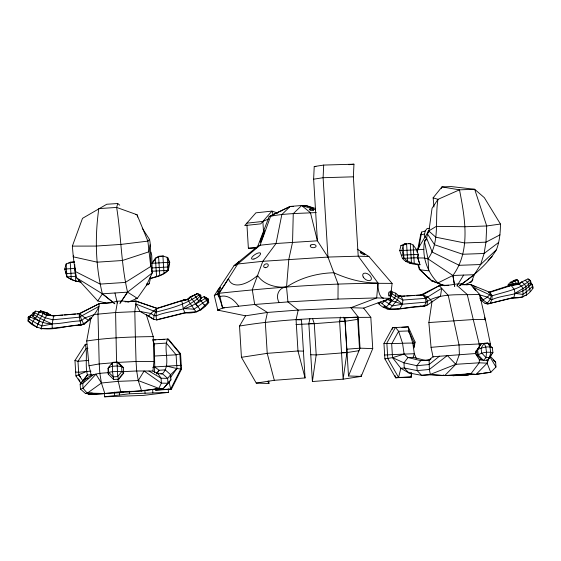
<?xml version="1.0" encoding="UTF-8"?>
<svg xmlns="http://www.w3.org/2000/svg" width="561" height="561" viewBox="0 0 561 561"><rect width="100%" height="100%" fill="white"/><g stroke="black" fill="none" stroke-linecap="round" stroke-linejoin="round"><path stroke-width="0.84" d="M154.415 372.56L154.745 366.943L154.31 343.886L152.964 340.681M219.449 310.205L217.794 310.149L222.584 307.926L254.68 304.476L287.933 301.916L337.988 299.048L338.101 284.111L327.961 257.064L317.4 240.809L310.457 212.696L301.657 205.529L290.226 206.413L269.154 216.518L257.737 246.321L233.986 265.746L214.302 295.556L217.794 310.149L245.522 315.808L267.443 312.442L298.193 310.072L350.941 307.694L363.64 308.101L390.421 298.361L392.104 283.41L368.956 256.524L357.287 249.189M481.773 373.324L476.065 374.425L470.995 373.696L460.413 374.986L470.995 373.696L479.192 362.806L479.389 359.832L475.525 353.535L477.579 349.377L481.226 343.627L487.944 343.094L492.299 347.764L492.916 352.574L487.719 360.246L483.365 360.407L481.583 359.776L475.525 353.535L433.015 356.747L429.102 359.846L429.361 369.461L430.406 374.811L444.761 375.568L476.065 374.425L490.749 372.322L495.952 367.034L495.651 362.125L489.991 355.877M88.386 392.812L88.358 394.46L89.059 394.628L104.087 393.633L88.358 394.46L83.035 388.303L82.74 383.394C87.446 373.647 98.974 373.282 108.378 372.679M75.286 268.095L75.23 271.454L76.717 277.94L97.789 300.955L106.057 303.164L112.943 302.302L116.842 301.257L121.583 301.005L129.416 301.622L136.155 301.173L157.332 308.466L136.155 301.173L125.061 301.846M142.27 228.208L149.556 239.498C151.835 250.585 149.352 262.036 152.234 272.948L146.505 285.247L137.347 298.34L127.894 302.253M417.356 251.349L420.638 234.807L421.655 232.065L425.203 230.985L427.187 228.425L429.67 228.341M91.422 318.325L84.346 324.125L81.499 324.966C64.15 324.826 42.11 336.179 28.05 321.046L28.218 317.217L31.395 314.903L33.709 315.57M459.74 285.619C473.526 275.591 487.453 264.462 496.408 249.757C499.606 241.56 500.37 232.766 500.461 224.049L484.332 197.661L474.662 189.281L451.254 186.575L441.942 186.911L433.134 197.837L433.969 207.037M257.737 246.321L260.115 245.22L276.047 243.509L317.4 240.809L313.634 179.19L314.223 166.547L323.69 165.074L353.956 164.191L353.367 176.827L358.22 256.181L377.967 282.954A18.976 7.216 -83.7 0 0 383.556 298.136M323.69 165.074L323.101 177.711L327.961 257.064L358.22 256.181L368.956 256.524M488.554 292.323L508.904 285.654L516.898 284.427L518.006 283.593L515.755 283.578L514.528 284.504L489.921 292.323L489.788 294.588L487.474 297.12L482.986 299.918L480.805 300.184L479.781 297.982M118.848 378.409L118.799 379.138L113.673 379.481L108.287 374.201L108.028 368.584L108.448 367.511L112.635 362.392L117.039 362.104L118.027 362.287L123.413 367.567L123.672 373.184L118.799 379.138L117.705 376.578L117.039 362.104L121.667 366.635L123.413 367.567M472.909 279.49L471.556 281.741L464.838 284.736C456.24 281.37 446.353 288.929 437.931 282.968C427.244 272.078 421.795 256.636 424.495 241.496L426.605 238.109L428.387 230.655L428.969 230.802L436.276 226.385L465.321 226.742L486.71 225.964L500.461 224.049M245.522 315.808L239.526 326.053L241.44 357.308L256.258 383.086L274.308 380.309L305.058 377.939L297.975 350.976L296.068 319.721L298.193 310.072L287.933 301.916L286.545 287.071L288.824 259.308L292.554 242.24L293.256 213.685L301.657 205.529L306.376 205.684L315.38 208.447M155.832 339.882L152.627 339.882L168.349 339.054L180.565 353.718L181.505 369.131L171.421 389.18L156.393 390.175L155.692 390.014L155.853 388.352M414.088 347.89L415.077 342.063L408.261 326.867L392.581 327.687L383.948 343.444L384.888 358.858L395.652 377.812L411.325 376.999L411.676 373.619M91.759 374.72L87.425 375.007L80.16 384.159L80.461 389.075L85.616 393.619L87.39 393.093C112.866 394.811 138.139 390.61 163.391 388.478L167.949 383.289L167.655 378.38L162.494 373.787L157.971 373.675L152.915 371.045L153.966 361.473L153.223 336.6L146.309 314.651M508.091 286.04L508.28 284.448L510.363 282.316L515.91 279.581L517.053 279.736L518.105 280.766L518.757 283.109L518.105 280.766L516.646 279.974M487.228 362.336L487.439 360.674M413.695 347.336L414.263 343.094L415.077 342.063M428.969 230.802L432.054 208.292L437.98 199.351L459.501 189.835L474.662 189.281L486.71 225.964L485.973 242.17L484.094 253.481L480.637 264.526L474.29 274.701L471.556 281.741L469.873 282.078M363.64 308.101L370.821 317.33L372.735 348.591L361.193 376.396L343.143 379.173L312.393 381.536L316.194 354.924L314.286 323.669L312.624 318.753M343.648 317.203L345.029 321.299L346.943 352.553L343.143 379.173L339.594 321.123L340.478 317.105M417.061 252.113L417.405 249.771L428.856 230.578L428.057 232.864M149.997 278.508L159.752 275.528L163.987 273.403L167.998 270.199L169.198 262.162L167.213 257.352L167.746 257.478L169.731 262.282L168.356 270.283C163.679 275.395 156.715 276.755 150.355 278.593L149.997 278.508L150.537 276.293M433.716 356.978L433.015 356.747L431.051 347.336L428.877 322.54L432.089 301.019M419.376 262.843L417.7 257.716L418.24 254.392L416.676 249.806L413.134 245.01L410.273 243.558L404.362 243.965L400.891 245.641L399.762 250.613L402.419 258.397C406.606 263.46 413.878 264.448 420 264.743L417.7 257.716L418.218 254.315M150.018 244.862L148.798 251.854L122.403 260.507L97.242 262.169L73.288 256.84L73.554 255.29M117.382 302.309L115.601 312.519L116.562 362.469L113.96 362.687M418.878 247.303L421.655 232.065M91.212 375.127L89.003 365.765L86.717 340.997L91.057 317.47M108.287 374.201L108.448 367.511L112.242 366.305L117.123 365.982L121.667 366.635L121.891 371.466L117.705 376.578L113.301 376.873L108.673 372.336L112.488 371.655L121.891 371.466L123.672 373.184L122.929 373.626M425.413 237.71L424.256 235.557L425.203 230.985M392.223 329.363L392.581 327.687L395.989 327.561M189.457 298.305L187.837 299.336L183.089 300.458L188.18 299.23L190.803 296.727L197.121 293.775L194.288 295.051M188.18 299.23L190.803 296.727M312.393 381.536L308.845 323.494L309.903 318.669M148.041 284.799L149.233 283.621L150.579 277.891M207.808 300.086L208.138 298.789L204.702 296.902L205.445 298.122M146.926 283.593L146.505 285.247L149.233 283.621M73.288 256.84L72.355 246.111L82.502 218.348L106.772 204.246L117.733 203.524L116.646 207.43C121.141 235.55 121.106 264.357 127.557 292.148L137.347 298.34L135.629 298.452M411.213 372.869L411.325 376.999L398.555 377.462L387.791 358.507L386.852 343.094L395.484 327.336L398.591 331.306L402.539 343.248L404.123 354.089L407.98 357.525L413.134 357.343L414.341 353.718L412.756 342.876L408.808 330.934L408.261 326.867L401.949 327.344M441.36 188.524L441.942 186.911L459.501 189.835C464.852 217.668 471.072 250.739 452.902 275.479L437.931 282.968L431.942 280.956L428.288 277.744L419.284 269.154L417.714 264.154M383.948 343.444C393.955 343.984 404.158 342.897 414.263 343.094L408.808 330.934L398.591 331.306L391.683 343.914L392.525 357.645L400.856 368.297L408.927 372.953L421.613 375.33L429.999 374.538L444.761 375.568L455.812 364.313L459.368 354.447L459.052 344.952L448.26 295.444L439.263 285.668L420.645 295.121L416.297 295.381M489.192 357.42L487.116 363.17L476.065 374.425M293.375 206.511L290.226 206.413L270.802 215.754L260.115 245.22L237.731 264.007L233.986 265.746M153.412 346.27L154.31 343.886L166.329 343.094L176.105 354.825L176.939 368.556L170.067 378.044M37.377 327.519L36.661 327.351L40.28 318.487L43.456 313.29L47.39 315.415L53.688 315.738L79.802 313.662L77.243 313.887M509.164 286.18C510.279 282.716 514.213 281.496 517.053 279.736L518.574 282.036L516.737 283.824L514.837 280.949L513.413 280.759M378.002 302.933C388.962 315.934 408.156 305.177 422.195 306.46L424.375 306.194L426.037 302.148L425.519 298.368L422.826 294.855L399.628 296.334M361.095 374.727L361.193 376.396L348.5 375.982L360.036 348.178L358.128 316.923L350.941 307.694L376.69 297.919L390.421 298.361A17.987 1.613 -83.5 0 0 390.701 295.037M28.05 321.046L31.395 314.903M31.844 323.914L35.175 317.484M208.769 302.561L207.177 300.619L208.138 298.789L208.769 302.561C202.528 310.254 195.53 313.774 185.298 312.863L184.772 312.743L183.251 308.543C188.692 303.725 196.476 301.145 200.754 295.198L198.734 295.184C186.07 304.202 171.224 308.368 156.182 312.035L135.797 303.943L140.047 311.446L148.567 316.243L150.79 313.487L156.807 308.347L181.778 300.521L187.493 299.441L190.319 296.832L197.788 293.627L200.754 295.198L201.245 298.438C190.445 311.628 170.565 309.546 156.077 315.85L154.128 315.541L150.79 313.487L140.047 311.446L115.601 312.519L94.746 314.44L84.844 317.919L81.787 320.394L79.886 320.955C65.651 321.229 48.113 328.522 35.602 318.55L39.158 312.021L43.456 313.29L46.577 315.513L55.918 315.717M41.717 328.921L40.995 328.753L42.839 322.386L46.577 315.513L49.817 315.135L54.214 315.864L45.981 314.714L47.39 315.415M155.264 388.352L155.692 390.014L170.719 389.018L180.81 368.963L179.871 353.556L167.655 338.886C162.739 350.001 171.575 364.187 162.494 373.787L160.846 373.899M39.964 312.204L40.841 310.864L47.545 312.954L50.329 314.833L49.817 315.135L46.956 313.304L40.448 311.096L38.744 312.274L40.841 310.864M390.084 297.035L392.09 293.775L392.027 291.776L390.533 291.257M384.958 305.605L383.219 307.533L386.206 307.169L389.11 303.957L391.29 299.497M152.725 367.371L154.745 366.943L159.142 370.267L165.2 369.867L170.621 374.685L170.937 379.846L163.391 388.478L158.868 388.366L138.251 380.575L117.978 381.361L101.422 383.009L87.39 393.093L104.823 393.506L120.692 391.683L141.653 391.073L158.868 388.366L161.386 383.128L161.084 378.212L157.971 373.675M89.907 318.038L88.701 320.359L88.175 320.233L79.276 313.543L99.325 303.606L111.366 302.744M200.291 298.347L203.98 296.734L207.416 298.62L206.455 300.451L194.05 309.188L183.251 308.543L181.778 300.521L187.837 299.336M33.45 315.163L32.819 316.327L35.602 318.55M37.987 324.174L39.677 321.074L30.042 316.895L28.218 317.217L28.927 318.943L37.987 324.174L42.152 325.983L52.18 323.963L53.688 315.738L48.197 315.324M39.424 312.933L40.448 311.096M42.671 313.262L43.842 311.748M46.128 314.784L47.545 312.954M141.653 391.073L138.251 380.575L144.086 371.01L161.386 383.128L167.949 383.289L170.937 379.846M456.963 285.97L463.603 275.086M491.885 353.858L492.916 352.574C487.621 351.796 481.822 352.154 477.397 355.422L476.717 350.948L481.226 343.627L487.944 343.094L489.963 346.88L490.644 352.21L489.781 357.518L486.036 357.652L483.365 360.407L478.295 354.973L477.579 349.377C482.229 347.911 487.551 345.576 492.299 347.764M156.722 374.166L159.142 370.267L156.414 373.324M419.284 269.154L420.028 269.806L428.744 270.837L428.001 258.88C440.392 241.721 434.586 218.881 437.98 199.351L433.134 197.837M387.027 299.125L390.519 300.92L391.276 299.714M491.366 354.496L487.719 360.246L486.401 359.952M97.789 300.955L102.39 293.817C95.447 265.914 94.823 237.008 98.806 208.608L116.646 207.43L137.045 214.744L147.873 241.118L150.748 266.468L125.327 282.428L100.16 284.09L75.23 271.454L73.26 256.643M120.229 303.01L127.557 292.148L152.234 272.948L151.736 255.409L150.993 252.17M35.659 311.103L32.819 316.327L32.903 313.045L35.659 311.103L39.158 312.021M119.893 303.424L127.557 292.148L102.39 293.817L76.717 277.94M153.188 262.106L154.577 260.178M459.256 285.893L474.29 274.701L452.902 275.479L428.001 258.88L424.495 241.496L426.626 238.811M108.028 368.584L109.654 366.599M111.281 364.608L112.361 363.29M119.83 377.216L122.291 374.229M478.996 294.672L487.474 297.12L490.328 299.286L491.99 299.658C504.374 293.831 522.466 296.306 530.965 283.831L530.517 280.584L527.978 278.915L516.898 284.427M514.528 284.504L508.904 285.654L509.781 284.644L519.276 284.357L521.688 286.376L522.999 288.536L522.908 297.113L511.562 297.954C520.327 298.697 528.301 295.998 532.95 288.2L532.382 284.413L530.615 283.214M379.089 303.936L380.526 302.344M380.449 302.07L382.076 303.571L384.474 300.913L392.434 305.92L402.496 304.181L426.037 302.148C441.514 292.043 461.787 295.626 479.564 294.301L485.356 319.412L490.356 343.809L490.44 346.396M478.835 348.016L475.462 351.544L475.525 353.535M424.495 241.496L426.283 239.68M389.11 303.957L394.572 298.2L395.771 295.619L395.694 293.2L392.027 291.776M147.017 315.114L154.1 319.447L153.574 319.321L154.128 315.541L156.807 308.347L156.077 315.85L156.498 319.784L184.772 312.743L196.147 311.741L200.277 309.784L208.047 302.393L207.416 298.62L205.102 298.564L195.817 303.999L200.277 309.784L200.992 309.953M290.226 206.413L281.825 214.568L276.047 243.509L262.821 261.307L252.289 289.707L254.68 304.476L267.443 312.442L265.318 322.084L267.225 353.339L274.308 380.309M181.505 369.131L176.939 368.556L170.621 374.685L167.655 378.38L161.084 378.212L148.96 371.031M149.556 239.498L147.873 241.118L121.015 244.407L95.847 246.076L72.355 246.111M488.056 260.5L492.179 256.538M496.408 249.757L480.637 264.526L459.249 265.304L432.229 252.092L426.605 238.109M310.871 245.038L310.478 245.395A2.924 1.634 0.5 0 0 312.982 247.696A2.924 1.634 0.5 0 0 315.969 245.62A2.924 1.634 0.5 0 0 311.425 244.743L310.878 245.031M93.322 374.706L82.74 383.394L80.16 384.159L87.425 375.007C84.823 364.98 87.761 354.328 85.293 344.335L86.962 344.223M439.445 356.186L429.06 364.552L416.879 365.702L403.962 362.841L392.525 357.645L384.888 358.858M498.715 242.394L484.094 253.481L462.706 254.259L434.537 244.729L427.763 234.428M515.755 283.578L513.378 283.649L508.904 285.654M390.589 293.059L402.882 300.037L425.519 298.368L441.675 288.291L440.497 296.082L426.788 305.457L424.375 306.194L397.756 308.859M429.502 360.092L430.911 359.054M529.03 286.005L531.597 284.224L532.382 284.413L532.95 288.2M530.299 282.737L530.965 283.831L530.517 280.584L529.815 280.451C519.262 289.686 505.019 291.636 492.046 295.857L472.979 287.148L475.714 290.57M156.589 257.899L158.483 256.84M499.97 234.856L485.973 242.17L464.585 242.948L435.785 237.191L428.387 230.655M80.553 313.276L99.325 303.606L106.057 303.164M190.74 297.042L193.531 295.654M189.288 298.361L187.493 299.441L194.05 309.188L196.147 311.741L196.862 311.909M269.154 216.518C284.462 213.264 300.605 213.482 316.278 212.528M214.302 295.556L219.232 293.263C276.608 287.099 334.384 282.639 392.104 283.41M383.899 300.766L385.631 300.584L390.421 298.361L388.675 298.494M85.994 344.496L85.293 344.335L74.964 360.485L75.91 375.898L86.66 371.438L90.959 371.158M74.571 261.917L70.23 262.204L66.128 264.035L64.746 269.063L66.913 276.875C71.086 279.974 76.107 281.496 81.219 282.029M68.715 263.242L70.083 262.632M246.84 223.159L262.885 221.434L268.375 219.049M429.999 374.538L455.812 364.313L479.192 362.806L487.116 363.17L490.749 372.322L483.624 373.093M158.167 308.206L182.297 300.64L181.778 300.521L187.662 299.392L190.319 296.832L197.865 306.846M422.195 306.46L423.807 305.969M392.525 357.645L404.123 354.089L414.341 353.718L416.276 358.416M80.461 389.075L83.035 388.303L95.917 374.194L101.422 383.009L104.823 393.506M92.214 393.023L85.616 393.619M40.995 328.753L52.208 328.262L80.98 324.847C88.926 321.558 95.693 314.405 98.967 306.376L79.318 317.189L52.671 319.791L45.069 317.736L34.509 312.793L32.903 313.045L33.562 314.539L40.28 318.487L52.18 323.963L52.208 328.262L52.727 328.381M480.805 300.184L485.09 303.431L487.579 303.992L492.544 302.744M494.199 302.323L510.741 298.164M149.093 316.369L148.567 316.243L153.574 319.321L157.024 319.903L185.298 312.863M183.138 300.444L187.339 299.434M420.638 234.807L424.214 234.119M89.003 365.765L99.213 363.935L112.228 362.834M313.634 179.19L323.101 177.711L353.367 176.827M239.526 326.053C282.828 318.844 327.014 317.456 370.821 317.33M295.928 324.489L314.286 323.669L345.029 321.299L358.788 319.181M241.44 357.308L267.225 353.339L297.975 350.976L303.417 351.151M310.752 354.748L316.194 354.924L346.943 352.553L358.977 350.702M86.717 340.997C108.701 337.617 131.008 336.859 153.223 336.6M155.523 388.836L158.868 388.366M488.596 292.477L490.335 292.26M408.794 243.74L410.273 243.558L411.444 262.723L420 264.743M400.891 245.641L403.114 245.374L406.585 243.691L407.644 261.012L411.444 262.723L409.221 262.99M399.762 250.613L416.676 249.806M401.62 255.122L418.24 254.392M402.419 258.397L417.7 257.716M405.421 261.286L407.644 261.012L403.899 258.221L401.985 250.346L403.114 245.374L403.899 258.221M412.033 263.656L414.256 263.39L413.134 245.01M528.974 280.556L529.815 280.451L530.804 282.092L525.938 286.65L515.033 293.326L513.743 297.688L487.579 303.992M420.645 295.121L422.826 294.855L439.263 285.668L448.695 285.254M386.922 309.083L399.937 308.592L402.496 304.181L402.882 300.037L401.08 296.152L398.373 295.521L395.694 293.2M424.607 305.717L426.788 305.457L427.643 301.657L426.325 298.122L422.826 294.855L427.615 296.944L430.224 299.294L431.654 301.79M524.914 295.486L526.407 295.303L525.938 286.65L524.437 284.175L521.66 281.846L519.276 284.357L511.085 285.388L514.149 289.224L515.033 293.326L522.67 294.42L526.127 292.204L532.768 286.152L530.517 283.319M485.09 303.431L487.271 303.164L489.76 303.725L491.99 299.658L492.046 295.857L489.921 292.323L470.567 284.525L461.408 284.778M384.657 355.001L404.123 354.089M104.36 393.324L104.57 396.809L129.465 393.787L168.447 392.363L168.23 388.878M168.447 392.363L143.553 395.386L104.57 396.809M46.64 314.546L54.214 315.864M246.945 224.891L248.376 248.271L256.819 247.366M86.66 371.438L78.631 372.266L75.672 372.048M348.907 164.682L353.956 164.191M28.218 317.217L29.754 317.077M429.102 359.846L420.708 360.639L407.98 357.525L403.962 362.841L404.278 368.002L408.927 372.953L411.501 372.876M428.723 360.169L425.617 360.457L413.134 357.343M430.406 374.811L421.613 375.33L417.181 370.611L404.278 368.002L400.856 368.297L398.555 377.462L395.652 377.812L394.93 375.365M57.629 315.57L62.741 315.128M64.445 314.98L75.539 314.034M431.051 347.336L459.052 344.952L481.724 343.837M487.481 372.588L490.749 372.322M428.877 322.54L473.309 319.546L485.356 319.412L485.405 320.478L484.501 317.196M303.929 205.873L306.376 205.684L313.739 208.397M217.794 310.149L219.54 310.016M358.128 316.923L344.952 317.94L348.5 375.982M346.859 349.194L360.036 348.178L372.735 348.591M470.995 373.696L444.761 375.568L443.169 374.965M129.254 301.664L136.155 301.173L134.808 311.488L135.362 336.873L136.043 361.501L136.688 370.982L138.251 380.575M417.405 249.771L423.857 249.336M71.633 262.275L74.234 262.099M75.251 273.018L66.016 273.628L66.373 273.712L65.826 271.447M151.484 267.976L168.854 266.938M66.661 264.154L66.128 264.035L66.913 276.875L75.454 276.314M151.758 271.272L168.356 270.283M159.17 339.657L164.177 339.328M87.944 348.276L86.226 348.388L77.965 361.312L78.806 375.043L82.642 380.505M88.792 360.365L77.965 361.312L74.964 360.485L75.665 360.653M154.296 356.039L176.105 354.825L180.565 353.718M118.027 362.287L112.635 362.392L112.488 371.655L113.673 379.481M154.745 366.943L181.273 365.274M86.366 378.822L84.718 378.927L88.098 378.366M105.279 303.242L99.325 303.606L97.979 313.922L99.213 363.935L99.858 373.416L101.422 383.009M399.776 296.369L404.993 296.054M406.732 295.949L414.558 295.486M327.961 257.064L262.821 261.307L237.731 264.007L219.232 293.263L222.584 307.926L224.316 307.849M116.562 362.469L136.043 361.501L153.966 361.473M122.943 371.648L136.688 370.982L152.915 371.045M270.802 215.754L272.534 215.676M383.899 300.661L385.631 300.584M466.338 284.708L470.567 284.525L476.03 287.092M404.362 243.965L406.571 243.881M418.254 264.245L420.028 269.806L431.942 280.956L433.688 280.893M444.985 285.458L439.263 285.668L444.34 285.521M465.658 284.708L470.567 284.525L479.564 294.301M423.162 360.548L420.708 360.639L416.879 365.702L417.181 370.611L429.361 369.461L447.355 355.499L455.812 364.313M481.766 359.769L479.389 359.832L481.829 359.755M206.189 298.655L207.416 298.62M248.376 248.271L256.391 248.039M337.988 299.048L376.69 297.919L377.967 282.954A90.819 54.024 36.3 0 1 333.837 272.744A78.421 60.96 3.7 0 0 286.545 287.071A10.407 9.544 66.4 0 0 278.459 292.274A10.407 9.544 66.4 0 0 279.168 302.589M314.223 166.547L315.92 166.526M488.631 343.816L490.356 343.809M417.854 257.92L424.389 258.018L428.001 258.88M78.428 324.798L81.499 324.966M296.068 319.721L301.502 319.896L305.058 377.939M339.594 321.123L345.029 321.299M308.845 323.494L314.286 323.669M341.502 352.378L346.943 352.553M256.258 383.086L268.95 383.493L268.789 380.905M420.07 306.011L424.375 306.194M397.896 295.892L401.08 296.152L398.058 295.766M510.363 282.316L512.088 282.548L513.378 283.649M509.781 284.644L508.28 284.448L508.532 285.865M80.728 281.91L75.742 281.082L74.964 268.389L64.746 269.063L65.279 269.189M135.425 214.435L137.045 214.744L137.599 217.065M155.958 258.256L155.425 258.13L151.905 263.305L169.731 262.282M164.52 273.523L163.987 273.403L162.928 256.075L158.581 256.363L155.425 258.13L156.547 276.51L157.087 276.636M160.292 275.654L159.752 275.528L158.581 256.363L163.461 256.202L162.928 256.075L167.746 257.478M66.913 276.875L71.822 279.651L76.275 281.208M71.822 279.651L71.289 279.525L70.23 262.204M79.578 281.755L79.045 281.629L78.94 279.904M156.498 319.784L157.024 319.903M84.346 324.125L83.827 324.006L81.787 320.394L79.276 313.543L79.318 317.189L80.98 324.847M171.421 389.18L170.719 389.018L168.98 381.704M76.605 376.059L75.91 375.898L81.177 383.752M120.692 391.683L123.238 392.293L120.692 391.683L117.775 379.145M166.771 366.144L176.939 368.556M301.657 205.529L315.577 209.8M277.555 213.012L271.945 211.104L255.9 212.829L244.715 225.578L260.76 223.853L271.945 211.104L273.319 215.08M431.942 280.956L444.789 285.738M428.288 277.744L429.824 278.333M391.101 295.906L397.398 299.869L402.496 304.181L392.104 300.934L389.671 298.718M33.246 324.574L36.689 327.028M480.132 296.874L482.986 299.918L487.271 303.164L490.328 299.286L491.219 295.675L489.921 292.323M28.765 321.215L32.559 324.083M493.715 360.625L495.651 362.125L493.105 359.938M114.577 303.536L102.39 293.817L114.83 303.817M117.733 203.524L119.738 205.165M527.978 278.915L529.815 280.451M525.138 280.163L527.431 282.085L528.672 284.132L528.869 286.313M382.076 303.571L386.206 307.169L389.909 308.718L397.398 299.869L398.436 297.625L398.373 295.521M457.187 285.605L467.222 294.469L479.136 343.844L479.396 347.427M78.806 375.043L80.511 376.866M207.304 301.173L208.047 302.393L203.98 296.734M201.245 298.438L197.788 293.627M204.365 304.693L205.354 305.906M204.639 305.738L199.905 299.244M198.748 301.005L194.429 295.002M479.494 295.331L482.986 299.918M207.142 301.138L208.047 302.393M78.519 378.92L79.957 381.059M88.098 393.198L89.059 394.628M528.392 286.447L529.85 288.859L530.082 291.418M489.998 356.901L495.952 367.034M267.639 381.221L268.95 383.493M46.956 313.304L47.454 314.448M114.97 292.982L117.256 303.045M454.726 286.419L452.902 275.479L454.669 286.131M408.808 330.934L408.913 332.582M411.22 375.316L411.325 376.999M357.645 318.346L359.559 349.601M262.885 221.434L263.523 231.826M167.213 257.352L167.998 270.199M155.586 388.331L155.692 390.014M152.641 389.446L152.851 392.931M144.899 390.603L145.054 393.219M129.303 391.171L129.465 393.787M119.346 392.377L119.507 394.993M114.318 392.111L114.528 395.603M74.718 264.343L74.915 267.583M390.449 298.782L390.519 300.92M286.545 287.071A43.688 31.276 -29.2 0 1 257.555 275.507A31.97 15.722 -48.7 0 1 228.481 278.635A16.592 0.926 -56.8 0 1 218.11 293.789A12.686 1.304 77 0 0 219.989 296.58A26.921 17.146 75.7 0 1 238.628 306.201M222.584 307.926A24.908 2.553 77 0 0 216.988 294.308A18.772 1.045 -56.8 0 0 217.212 291.145A12.244 3.99 -55 0 1 217.963 291.229M390.94 290.864A17.987 1.613 -83.5 0 1 390.744 294.406M277.323 212.998A4.018 0.666 -22.1 0 1 278.067 212.584M279.897 211.749A4.018 0.666 -22.1 0 1 280.872 211.378M486.492 352.357L486.036 357.652L481.682 352.981L481.065 348.178L484.199 343.234L485.812 347.035L486.492 352.357M235.136 264.974L238.762 261.994L235.136 264.974M455.777 375.379L452.874 375.73L468.554 374.909L455.777 375.379M253.958 259.014A5.28 1.83 -32.4 0 0 260.634 253.495A5.28 1.83 -32.4 0 0 253.614 255.535A5.28 1.83 -32.4 0 0 253.958 259.014M360.968 253.032A2.728 0.526 30.2 0 0 364.853 254.841A2.728 0.526 30.2 0 0 361.754 252.443A2.728 0.526 30.2 0 0 360.968 253.032M310.212 210.052A2.223 0.568 11 0 0 313.676 210.284A2.223 0.568 11 0 0 310.633 209.134A2.223 0.568 11 0 0 310.212 210.052M265.556 267.688A2.468 1.767 -29.2 0 0 268.193 264.617A2.468 1.767 -29.2 0 0 264.252 264.918A2.468 1.767 -29.2 0 0 265.556 267.688M389.818 295.268A2.16 0.82 -83.7 0 0 389.636 291.79A2.16 0.82 -83.7 0 0 388.464 294.686A2.16 0.82 -83.7 0 0 389.818 295.268M261.363 240.36A6.206 0.456 -69.2 0 0 264.715 230.781A6.206 0.456 -69.2 0 0 261.342 238.222A6.206 0.456 -69.2 0 0 261.363 240.36M363.226 277.015A4.972 2.959 36.3 0 0 370.8 280.128A4.972 2.959 36.3 0 0 367.118 273.572A4.972 2.959 36.3 0 0 363.226 277.015"/></g></svg>
